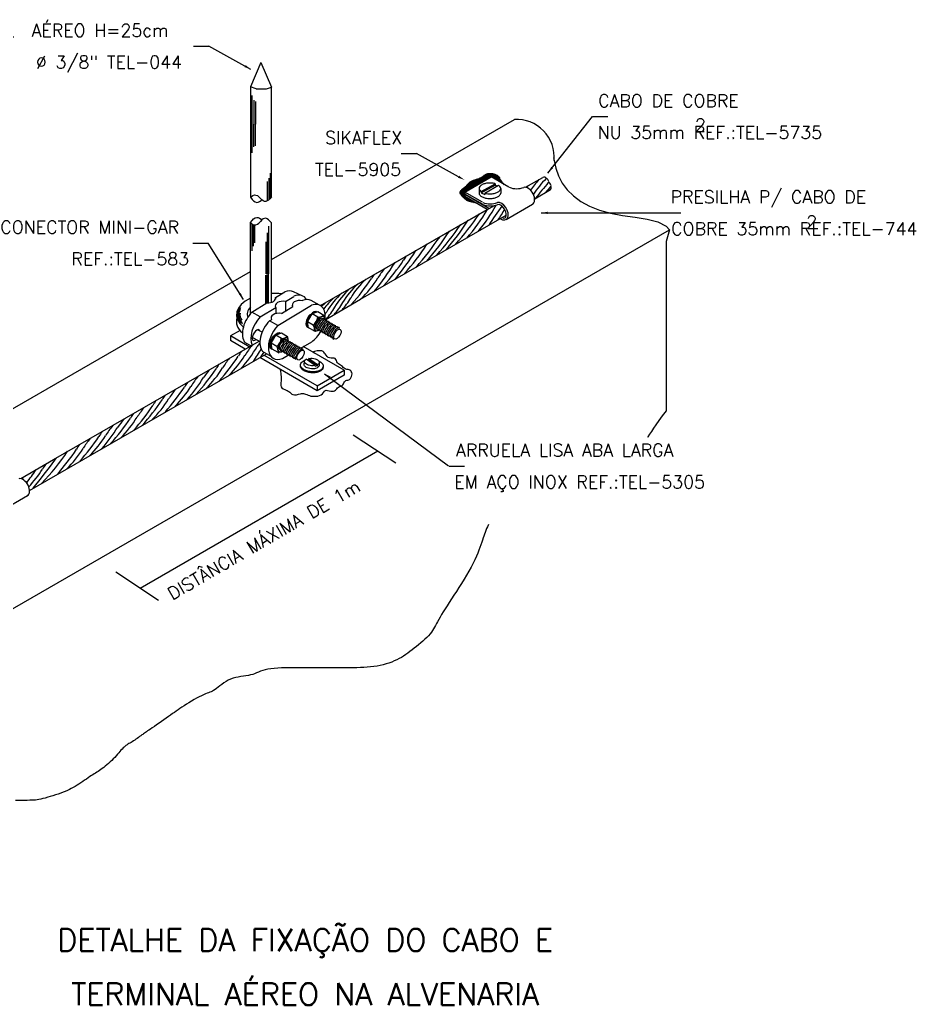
# Model space of a CAD drawing. Header units: millimetres. Extents: x -5924.4 to -5902.9, y -4629.6 to -4614.1.
# Drawn here: x -5917.03 to -5902.92, y -4629.59 to -4614.09 of the extents above; entities that cross this region are included whole.
import ezdxf
from ezdxf.enums import TextEntityAlignment as Align

# ---------------------------------------------------------------- set-up
doc = ezdxf.new("R2010")
doc.units = ezdxf.units.MM
doc.header["$LTSCALE"] = 10
doc.layers.add('Termotécnica', color=7, linetype='Continuous')
doc.styles.add('r140', font='romans.shx')
doc.styles.add('r80', font='romans.shx')

msp = doc.modelspace()

# ---------------------------------------------------------------- hatches: boundary and pattern name
at = {"layer": 'Termotécnica'}
h = msp.add_hatch(dxfattribs=at)
h.set_pattern_fill('ANSI31', color=1, scale=0.05, style=0)
h.set_pattern_definition([(45, (-5988.582503, -4606.3248326), (-0.0044194174, 0.0044194174), [])])
h.paths.add_polyline_path([(-5909.415, -4616.675), (-5909.424, -4616.665), (-5909.44, -4616.647), (-5909.452, -4616.631), (-5909.461, -4616.617), (-5909.468, -4616.605), (-5909.472, -4616.595), (-5909.476, -4616.587), (-5909.479, -4616.579), (-5909.481, -4616.573), (-5909.485, -4616.567), (-5909.488, -4616.562), (-5909.492, -4616.558), (-5909.496, -4616.553), (-5909.5, -4616.55), (-5909.505, -4616.546), (-5909.51, -4616.543), (-5909.516, -4616.539), (-5909.523, -4616.536), (-5909.529, -4616.533), (-5909.536, -4616.529), (-5909.544, -4616.526), (-5909.551, -4616.523), (-5909.559, -4616.521), (-5909.567, -4616.518), (-5909.574, -4616.516), (-5909.582, -4616.514), (-5909.589, -4616.512), (-5909.597, -4616.511), (-5909.605, -4616.51), (-5909.613, -4616.509), (-5909.62, -4616.509), (-5909.628, -4616.509), (-5909.637, -4616.509), (-5909.645, -4616.51), (-5909.653, -4616.511), (-5909.662, -4616.513), (-5909.67, -4616.515), (-5909.679, -4616.518), (-5909.687, -4616.521), (-5909.695, -4616.525), (-5909.704, -4616.529), (-5909.712, -4616.534), (-5909.72, -4616.54), (-5909.728, -4616.545), (-5909.736, -4616.551), (-5909.743, -4616.557), (-5909.751, -4616.562), (-5909.759, -4616.568), (-5909.766, -4616.572), (-5909.774, -4616.577), (-5909.782, -4616.581), (-5909.79, -4616.585), (-5909.799, -4616.588), (-5909.807, -4616.592), (-5909.817, -4616.595), (-5909.827, -4616.598), (-5909.838, -4616.602), (-5909.85, -4616.605), (-5909.862, -4616.609), (-5909.874, -4616.613), (-5909.886, -4616.617), (-5909.898, -4616.622), (-5909.909, -4616.627), (-5909.92, -4616.632), (-5909.929, -4616.637), (-5909.939, -4616.643), (-5909.947, -4616.649), (-5909.954, -4616.655), (-5909.961, -4616.661), (-5909.967, -4616.667), (-5909.973, -4616.673), (-5909.978, -4616.679), (-5909.982, -4616.684), (-5909.986, -4616.689), (-5909.991, -4616.694), (-5909.995, -4616.699), (-5910, -4616.704), (-5910.005, -4616.71), (-5910.012, -4616.716), (-5910.019, -4616.722), (-5910.029, -4616.729), (-5910.039, -4616.737), (-5910.049, -4616.745), (-5910.06, -4616.753), (-5910.07, -4616.762), (-5910.079, -4616.771), (-5910.087, -4616.78), (-5910.093, -4616.789), (-5910.097, -4616.798), (-5910.098, -4616.807), (-5910.098, -4616.816), (-5910.096, -4616.824), (-5910.092, -4616.833), (-5910.087, -4616.842), (-5910.081, -4616.85), (-5910.074, -4616.859), (-5910.067, -4616.867), (-5910.059, -4616.875), (-5910.051, -4616.883), (-5910.042, -4616.891), (-5910.033, -4616.899), (-5910.025, -4616.907), (-5910.017, -4616.914), (-5910.008, -4616.921), (-5910.001, -4616.927), (-5909.992, -4616.933), (-5909.98, -4616.94), (-5909.964, -4616.946), (-5909.943, -4616.953), (-5909.915, -4616.961), (-5909.878, -4616.969), (-5909.847, -4616.975), (-5910.025, -4616.873), (-5910.025, -4616.841), (-5910.019, -4616.837), (-5910.025, -4616.834), (-5910.025, -4616.802), (-5909.61, -4616.563)])

# ---------------------------------------------------------------- linework, layer by layer
at = {"layer": 'Termotécnica', "color": 2}
for p, q in [((-5914.294, -4614.508), (-5914.051, -4614.508)), ((-5913.389, -4614.873), (-5914.051, -4614.508)), ((-5913.231, -4614.767), (-5913.395, -4615.149)), ((-5913.231, -4614.767), (-5913.068, -4615.151)), ((-5913.395, -4615.149), (-5913.395, -4615.147)), ((-5913.308, -4615.181), (-5913.395, -4615.149)), ((-5913.395, -4615.149), (-5913.395, -4616.885)), ((-5913.308, -4615.181), (-5913.144, -4615.181)), ((-5913.144, -4615.181), (-5913.068, -4615.151)), ((-5913.068, -4616.877), (-5913.068, -4615.151)), ((-5913.068, -4617.864), (-5909.245, -4615.66)), ((-5908.717, -4616.504), (-5908.018, -4615.616)), ((-5908.018, -4615.616), (-5907.775, -4615.616)), ((-5911.028, -4616.197), (-5910.785, -4616.197)), ((-5910.123, -4616.561), (-5910.785, -4616.197)), ((-5910.025, -4616.802), (-5909.61, -4616.563)), ((-5909.333, -4616.723), (-5909.61, -4616.563)), ((-5909.068, -4616.728), (-5908.796, -4616.571)), ((-5909.799, -4616.746), (-5909.799, -4616.818)), ((-5909.765, -4616.796), (-5909.548, -4616.671)), ((-5909.765, -4616.817), (-5909.548, -4616.692)), ((-5909.711, -4616.82), (-5909.495, -4616.695)), ((-5909.548, -4616.671), (-5909.548, -4616.692)), ((-5909.548, -4616.692), (-5909.515, -4616.707)), ((-5909.46, -4616.746), (-5909.46, -4616.818)), ((-5910.025, -4616.802), (-5910.025, -4616.834)), ((-5909.748, -4616.962), (-5910.025, -4616.802)), ((-5909.748, -4616.994), (-5910.025, -4616.834)), ((-5910.025, -4616.841), (-5910.019, -4616.837)), ((-5910.025, -4616.841), (-5910.025, -4616.873)), ((-5909.644, -4617.06), (-5910.025, -4616.841)), ((-5909.672, -4617.076), (-5910.025, -4616.873)), ((-5909.765, -4616.796), (-5909.765, -4616.817)), ((-5909.765, -4616.817), (-5909.711, -4616.841)), ((-5909.711, -4616.82), (-5909.711, -4616.841)), ((-5908.925, -4616.908), (-5908.674, -4616.763)), ((-5912.297, -4618.589), (-5909.57, -4617.017)), ((-5909.375, -4617.235), (-5908.96, -4616.995)), ((-5912.297, -4618.589), (-5909.672, -4617.076)), ((-5911.663, -4618.489), (-5909.372, -4617.166)), ((-5908.824, -4617.129), (-5906.871, -4617.129)), ((-5906.871, -4617.129), (-5906.628, -4617.129)), ((-5913.395, -4618.712), (-5913.395, -4617.282)), ((-5913.068, -4618.537), (-5913.068, -4617.288)), ((-5918.036, -4623.871), (-5906.805, -4617.396)), ((-5914.305, -4617.604), (-5914.061, -4617.604)), ((-5913.508, -4618.49), (-5914.061, -4617.604)), ((-5906.854, -4617.577), (-5906.854, -4620.241)), ((-5917.666, -4620.515), (-5913.395, -4618.053)), ((-5912.22, -4618.81), (-5911.663, -4618.489)), ((-5912.499, -4618.843), (-5912.427, -4618.719)), ((-5912.46, -4618.727), (-5912.448, -4618.734)), ((-5912.449, -4618.729), (-5912.44, -4618.742)), ((-5912.449, -4618.729), (-5912.437, -4618.736)), ((-5912.448, -4618.734), (-5912.442, -4618.744)), ((-5912.337, -4618.687), (-5912.427, -4618.719)), ((-5912.339, -4618.77), (-5912.427, -4618.719)), ((-5912.242, -4618.742), (-5912.337, -4618.687)), ((-5912.224, -4618.81), (-5912.235, -4618.752)), ((-5912.411, -4618.894), (-5912.499, -4618.843)), ((-5912.481, -4618.937), (-5912.499, -4618.843)), ((-5912.266, -4618.787), (-5912.269, -4618.806)), ((-5912.266, -4618.787), (-5912.269, -4618.806)), ((-5912.242, -4618.799), (-5912.245, -4618.82)), ((-5912.218, -4618.812), (-5912.221, -4618.834)), ((-5912.195, -4618.826), (-5912.197, -4618.845)), ((-5912.169, -4618.84), (-5912.172, -4618.86)), ((-5912.146, -4618.854), (-5912.149, -4618.873)), ((-5912.122, -4618.868), (-5912.125, -4618.887)), ((-5912.099, -4618.882), (-5912.101, -4618.901)), ((-5912.076, -4618.895), (-5912.078, -4618.915)), ((-5912.052, -4618.909), (-5912.055, -4618.928)), ((-5912.028, -4618.922), (-5912.031, -4618.941)), ((-5913.557, -4618.982), (-5913.713, -4619.063)), ((-5913.713, -4619.063), (-5913.713, -4619.139)), ((-5913.415, -4619.235), (-5913.713, -4619.063)), ((-5913.212, -4619.007), (-5913.284, -4618.97)), ((-5913.072, -4619.179), (-5913, -4619.054)), ((-5913.033, -4619.063), (-5913.021, -4619.07)), ((-5913.022, -4619.065), (-5913.013, -4619.077)), ((-5913.022, -4619.065), (-5913.01, -4619.071)), ((-5913.021, -4619.07), (-5913.014, -4619.08)), ((-5912.91, -4619.023), (-5913, -4619.054)), ((-5912.911, -4619.105), (-5913, -4619.054)), ((-5912.815, -4619.078), (-5912.91, -4619.023)), ((-5912.386, -4618.992), (-5912.481, -4618.937)), ((-5912.311, -4618.971), (-5912.374, -4618.993)), ((-5912.367, -4618.939), (-5912.356, -4618.933)), ((-5912.367, -4618.939), (-5912.356, -4618.933)), ((-5912.354, -4618.959), (-5912.333, -4618.947)), ((-5912.33, -4618.973), (-5912.309, -4618.961)), ((-5912.307, -4618.986), (-5912.285, -4618.974)), ((-5912.281, -4619.001), (-5912.26, -4618.989)), ((-5912.258, -4619.015), (-5912.237, -4619.002)), ((-5912.234, -4619.028), (-5912.213, -4619.016)), ((-5912.211, -4619.042), (-5912.189, -4619.03)), ((-5912.187, -4619.056), (-5912.166, -4619.044)), ((-5912.164, -4619.069), (-5912.143, -4619.057)), ((-5912.14, -4619.082), (-5912.119, -4619.07)), ((-5912.002, -4618.934), (-5912.005, -4618.959)), ((-5916.493, -4621.01), (-5913.261, -4619.145)), ((-5913.481, -4619.273), (-5913.713, -4619.139)), ((-5913.398, -4619.225), (-5913.261, -4619.145)), ((-5913.247, -4619.152), (-5913.368, -4619.089)), ((-5912.984, -4619.23), (-5913.072, -4619.179)), ((-5913.054, -4619.272), (-5913.072, -4619.179)), ((-5912.839, -4619.122), (-5912.842, -4619.142)), ((-5912.815, -4619.134), (-5912.818, -4619.155)), ((-5912.797, -4619.145), (-5912.808, -4619.087)), ((-5912.791, -4619.148), (-5912.794, -4619.169)), ((-5912.768, -4619.161), (-5912.77, -4619.181)), ((-5912.742, -4619.176), (-5912.745, -4619.195)), ((-5912.719, -4619.19), (-5912.722, -4619.209)), ((-5912.695, -4619.203), (-5912.698, -4619.223)), ((-5912.672, -4619.217), (-5912.674, -4619.237)), ((-5912.648, -4619.231), (-5912.651, -4619.25)), ((-5911.922, -4619.605), (-5912.566, -4619.233)), ((-5912.116, -4619.095), (-5912.094, -4619.083)), ((-5912.095, -4619.114), (-5912.08, -4619.104)), ((-5916.871, -4621.496), (-5913.145, -4619.345)), ((-5912.348, -4619.851), (-5913.185, -4619.368)), ((-5912.959, -4619.327), (-5913.054, -4619.272)), ((-5912.884, -4619.306), (-5912.947, -4619.328)), ((-5912.94, -4619.274), (-5912.929, -4619.269)), ((-5912.927, -4619.294), (-5912.906, -4619.282)), ((-5912.903, -4619.308), (-5912.882, -4619.296)), ((-5912.879, -4619.322), (-5912.858, -4619.31)), ((-5912.854, -4619.336), (-5912.833, -4619.324)), ((-5912.831, -4619.35), (-5912.81, -4619.338)), ((-5912.807, -4619.364), (-5912.786, -4619.352)), ((-5912.783, -4619.378), (-5912.762, -4619.365)), ((-5912.76, -4619.391), (-5912.739, -4619.379)), ((-5912.625, -4619.244), (-5912.628, -4619.264)), ((-5912.601, -4619.257), (-5912.604, -4619.277)), ((-5912.575, -4619.271), (-5912.578, -4619.291)), ((-5912.348, -4619.927), (-5913.251, -4619.406)), ((-5912.737, -4619.405), (-5912.716, -4619.392)), ((-5912.713, -4619.418), (-5912.692, -4619.406)), ((-5912.687, -4619.432), (-5912.666, -4619.419)), ((-5912.55, -4619.515), (-5912.546, -4619.465)), ((-5912.378, -4619.531), (-5912.52, -4619.432)), ((-5912.483, -4619.434), (-5912.505, -4619.442)), ((-5912.341, -4619.532), (-5912.483, -4619.434)), ((-5912.34, -4619.517), (-5912.482, -4619.419)), ((-5912.38, -4619.53), (-5912.381, -4619.54)), ((-5912.378, -4619.531), (-5912.379, -4619.545)), ((-5912.341, -4619.532), (-5912.379, -4619.545)), ((-5912.34, -4619.517), (-5912.341, -4619.532)), ((-5912.314, -4619.485), (-5912.318, -4619.534)), ((-5912.348, -4619.851), (-5911.922, -4619.605)), ((-5911.922, -4619.681), (-5912.348, -4619.927)), ((-5912.23, -4619.66), (-5910.28, -4621.108)), ((-5911.922, -4619.605), (-5911.922, -4619.681)), ((-5912.348, -4619.851), (-5912.348, -4619.927)), ((-5917.012, -4621.309), (-5916.493, -4621.01)), ((-5910.273, -4621.112), (-5910.03, -4621.112)), ((-5917.32, -4621.817), (-5916.906, -4621.577))]:
    msp.add_line(p, q, dxfattribs=at)
at = {"layer": 'Termotécnica', "color": 1}
for p, q in [((-5913.37, -4615.733), (-5913.37, -4615.282)), ((-5913.344, -4615.355), (-5913.344, -4615.734)), ((-5913.318, -4615.377), (-5913.318, -4615.734)), ((-5913.37, -4616.184), (-5913.37, -4615.733)), ((-5913.344, -4616.09), (-5913.344, -4615.734)), ((-5913.318, -4616.075), (-5913.318, -4615.734)), ((-5913.107, -4616.583), (-5913.107, -4616.915)), ((-5913.086, -4616.507), (-5913.086, -4616.893)), ((-5913.129, -4616.932), (-5913.129, -4616.636)), ((-5913.371, -4617.729), (-5913.371, -4617.301)), ((-5913.351, -4617.652), (-5913.351, -4617.312)), ((-5913.331, -4617.318), (-5913.331, -4617.599)), ((-5913.113, -4617.341), (-5913.113, -4618.091)), ((-5913.133, -4617.446), (-5913.133, -4618.091)), ((-5913.154, -4617.586), (-5913.154, -4618.091)), ((-5913.154, -4618.555), (-5913.154, -4618.111)), ((-5913.133, -4618.545), (-5913.133, -4618.101)), ((-5913.113, -4618.545), (-5913.113, -4618.091)), ((-5912.925, -4619.602), (-5912.925, -4619.594)), ((-5911.779, -4620.618), (-5911.107, -4621.063)), ((-5915.13, -4623.032), (-5911.392, -4620.874)), ((-5915.516, -4622.776), (-5914.844, -4623.221))]:
    msp.add_line(p, q, dxfattribs=at)
at = {"layer": 'Termotécnica', "color": 3}
for p, q in [((-5913.005, -4618.462), (-5912.858, -4618.372)), ((-5912.845, -4618.523), (-5912.714, -4618.443)), ((-5912.584, -4618.434), (-5912.721, -4618.369)), ((-5913.374, -4618.69), (-5913.137, -4618.545)), ((-5913.243, -4618.766), (-5912.997, -4618.616)), ((-5913.005, -4618.462), (-5913.005, -4618.487)), ((-5912.997, -4618.616), (-5912.997, -4618.715)), ((-5912.964, -4618.903), (-5912.435, -4618.58)), ((-5912.91, -4618.712), (-5912.732, -4618.603)), ((-5912.845, -4618.522), (-5912.845, -4618.673)), ((-5912.311, -4618.581), (-5912.441, -4618.506)), ((-5913.243, -4618.766), (-5913.374, -4618.69)), ((-5913.097, -4618.826), (-5913.063, -4618.806)), ((-5912.964, -4618.903), (-5913.097, -4618.826)), ((-5912.22, -4618.832), (-5912.221, -4618.829)), ((-5913.393, -4619.222), (-5913.483, -4619.17)), ((-5912.793, -4619.168), (-5912.793, -4619.164)), ((-5912.606, -4619.255), (-5912.431, -4619.156)), ((-5913.071, -4619.387), (-5913.205, -4619.311)), ((-5912.894, -4619.421), (-5912.787, -4619.359))]:
    msp.add_line(p, q, dxfattribs=at)
at = {"layer": 'Termotécnica', "color": 2}
for points in [[(-5908.627, -4616.265), (-5908.62, -4616.306), (-5908.594, -4616.429), (-5908.552, -4616.547), (-5908.492, -4616.66), (-5908.412, -4616.766), (-5908.314, -4616.862), (-5908.197, -4616.949), (-5908.061, -4617.024), (-5907.906, -4617.086), (-5907.732, -4617.135), (-5907.542, -4617.169), (-5907.345, -4617.198), (-5907.157, -4617.229), (-5906.989, -4617.273), (-5906.856, -4617.339), (-5906.805, -4617.396)], [(-5913.395, -4616.885), (-5913.381, -4616.871), (-5913.357, -4616.855), (-5913.333, -4616.848), (-5913.31, -4616.849), (-5913.286, -4616.858), (-5913.263, -4616.876), (-5913.24, -4616.902)], [(-5913.395, -4616.885), (-5913.371, -4616.917), (-5913.347, -4616.941), (-5913.323, -4616.956), (-5913.299, -4616.964), (-5913.275, -4616.963), (-5913.252, -4616.953), (-5913.229, -4616.935), (-5913.219, -4616.925)], [(-5913.068, -4616.877), (-5913.09, -4616.907), (-5913.112, -4616.929), (-5913.133, -4616.943), (-5913.155, -4616.95), (-5913.176, -4616.95), (-5913.198, -4616.941), (-5913.219, -4616.926), (-5913.24, -4616.902)], [(-5913.395, -4617.281), (-5913.37, -4617.249), (-5913.347, -4617.225), (-5913.323, -4617.209), (-5913.299, -4617.202), (-5913.275, -4617.203), (-5913.252, -4617.213), (-5913.229, -4617.23), (-5913.219, -4617.241)], [(-5913.068, -4617.288), (-5913.09, -4617.259), (-5913.112, -4617.237), (-5913.133, -4617.222), (-5913.155, -4617.215), (-5913.176, -4617.216), (-5913.198, -4617.224), (-5913.219, -4617.24), (-5913.24, -4617.263)], [(-5913.395, -4617.281), (-5913.381, -4617.295), (-5913.357, -4617.31), (-5913.333, -4617.318), (-5913.31, -4617.317), (-5913.286, -4617.307), (-5913.263, -4617.29), (-5913.24, -4617.263)], [(-5906.805, -4617.396), (-5906.805, -4617.396), (-5906.854, -4617.582)], [(-5906.854, -4620.241), (-5906.919, -4620.324), (-5906.973, -4620.397), (-5907.019, -4620.461), (-5907.057, -4620.517), (-5907.089, -4620.566), (-5907.117, -4620.611), (-5907.144, -4620.651), (-5907.151, -4620.661)], [(-5909.653, -4622.033), (-5909.653, -4622.033), (-5909.667, -4622.066), (-5909.681, -4622.096), (-5909.693, -4622.126), (-5909.704, -4622.154), (-5909.715, -4622.182), (-5909.725, -4622.212), (-5909.736, -4622.242), (-5909.747, -4622.275), (-5909.759, -4622.31), (-5909.772, -4622.349), (-5909.786, -4622.39), (-5909.802, -4622.434), (-5909.821, -4622.481), (-5909.842, -4622.531), (-5909.866, -4622.585), (-5909.894, -4622.641), (-5909.926, -4622.701), (-5909.961, -4622.763), (-5909.998, -4622.826), (-5910.037, -4622.891), (-5910.077, -4622.956), (-5910.117, -4623.02), (-5910.157, -4623.083), (-5910.196, -4623.143), (-5910.234, -4623.202), (-5910.269, -4623.257), (-5910.303, -4623.309), (-5910.334, -4623.358), (-5910.363, -4623.405), (-5910.389, -4623.448), (-5910.413, -4623.488), (-5910.434, -4623.525), (-5910.453, -4623.559), (-5910.469, -4623.59), (-5910.485, -4623.619), (-5910.499, -4623.647), (-5910.515, -4623.673), (-5910.531, -4623.699), (-5910.549, -4623.725), (-5910.57, -4623.751), (-5910.595, -4623.779), (-5910.622, -4623.807), (-5910.652, -4623.836), (-5910.684, -4623.865), (-5910.717, -4623.894), (-5910.751, -4623.922), (-5910.785, -4623.951), (-5910.82, -4623.978), (-5910.853, -4624.004), (-5910.887, -4624.03), (-5910.92, -4624.054), (-5910.953, -4624.077), (-5910.987, -4624.099), (-5911.022, -4624.12), (-5911.058, -4624.14), (-5911.095, -4624.159), (-5911.134, -4624.177), (-5911.175, -4624.194), (-5911.218, -4624.209), (-5911.262, -4624.224), (-5911.308, -4624.236), (-5911.355, -4624.247), (-5911.404, -4624.257), (-5911.454, -4624.265), (-5911.506, -4624.271), (-5911.558, -4624.276), (-5911.612, -4624.279), (-5911.667, -4624.282), (-5911.722, -4624.283), (-5911.777, -4624.284), (-5911.833, -4624.284), (-5911.888, -4624.284), (-5911.943, -4624.284), (-5911.998, -4624.284), (-5912.052, -4624.284), (-5912.104, -4624.284), (-5912.156, -4624.284), (-5912.207, -4624.284), (-5912.256, -4624.284), (-5912.304, -4624.284), (-5912.35, -4624.284), (-5912.394, -4624.284), (-5912.439, -4624.284), (-5912.484, -4624.284), (-5912.529, -4624.284), (-5912.576, -4624.284), (-5912.625, -4624.284), (-5912.678, -4624.284), (-5912.733, -4624.284), (-5912.791, -4624.284), (-5912.85, -4624.285), (-5912.909, -4624.287), (-5912.967, -4624.289), (-5913.023, -4624.294), (-5913.075, -4624.299), (-5913.123, -4624.307), (-5913.166, -4624.316), (-5913.204, -4624.327), (-5913.238, -4624.339), (-5913.27, -4624.352), (-5913.301, -4624.365), (-5913.331, -4624.377), (-5913.362, -4624.388), (-5913.395, -4624.397), (-5913.43, -4624.405), (-5913.468, -4624.411), (-5913.507, -4624.417), (-5913.548, -4624.422), (-5913.588, -4624.429), (-5913.629, -4624.437), (-5913.669, -4624.448), (-5913.709, -4624.461), (-5913.746, -4624.479), (-5913.781, -4624.499), (-5913.815, -4624.521), (-5913.847, -4624.545), (-5913.877, -4624.568), (-5913.904, -4624.59), (-5913.93, -4624.61), (-5913.954, -4624.628), (-5913.976, -4624.641), (-5913.996, -4624.652), (-5914.016, -4624.661), (-5914.036, -4624.669), (-5914.057, -4624.676), (-5914.08, -4624.684), (-5914.106, -4624.694), (-5914.135, -4624.707), (-5914.168, -4624.723), (-5914.205, -4624.742), (-5914.244, -4624.763), (-5914.284, -4624.785), (-5914.325, -4624.809), (-5914.365, -4624.833), (-5914.404, -4624.857), (-5914.441, -4624.881), (-5914.475, -4624.903), (-5914.507, -4624.924), (-5914.536, -4624.944), (-5914.565, -4624.964), (-5914.594, -4624.985), (-5914.623, -4625.005), (-5914.654, -4625.027), (-5914.687, -4625.051), (-5914.722, -4625.075), (-5914.759, -4625.101), (-5914.797, -4625.128), (-5914.835, -4625.154), (-5914.873, -4625.18), (-5914.908, -4625.205), (-5914.941, -4625.227), (-5914.97, -4625.247), (-5914.995, -4625.264), (-5915.016, -4625.278), (-5915.033, -4625.29), (-5915.049, -4625.301), (-5915.063, -4625.311), (-5915.077, -4625.321), (-5915.091, -4625.331), (-5915.106, -4625.341), (-5915.122, -4625.353), (-5915.14, -4625.366), (-5915.159, -4625.38), (-5915.178, -4625.394), (-5915.198, -4625.408), (-5915.218, -4625.422), (-5915.238, -4625.435), (-5915.257, -4625.447), (-5915.275, -4625.458), (-5915.292, -4625.468), (-5915.308, -4625.477), (-5915.324, -4625.486), (-5915.339, -4625.495), (-5915.355, -4625.506), (-5915.37, -4625.517), (-5915.385, -4625.53), (-5915.401, -4625.545), (-5915.417, -4625.562), (-5915.434, -4625.581), (-5915.452, -4625.601), (-5915.47, -4625.623), (-5915.49, -4625.645), (-5915.511, -4625.669), (-5915.533, -4625.693), (-5915.556, -4625.717), (-5915.58, -4625.741), (-5915.605, -4625.765), (-5915.631, -4625.788), (-5915.656, -4625.811), (-5915.681, -4625.832), (-5915.706, -4625.852), (-5915.729, -4625.87), (-5915.751, -4625.886), (-5915.772, -4625.9), (-5915.792, -4625.914), (-5915.812, -4625.926), (-5915.833, -4625.939), (-5915.854, -4625.951), (-5915.876, -4625.965), (-5915.899, -4625.98), (-5915.924, -4625.996), (-5915.95, -4626.014), (-5915.978, -4626.033), (-5916.006, -4626.052), (-5916.036, -4626.072), (-5916.066, -4626.092), (-5916.096, -4626.112), (-5916.125, -4626.131), (-5916.155, -4626.149), (-5916.185, -4626.166), (-5916.215, -4626.182), (-5916.245, -4626.197), (-5916.277, -4626.212), (-5916.31, -4626.227), (-5916.345, -4626.241), (-5916.382, -4626.255), (-5916.422, -4626.269), (-5916.463, -4626.283), (-5916.504, -4626.297), (-5916.546, -4626.31), (-5916.587, -4626.321), (-5916.626, -4626.332), (-5916.663, -4626.342), (-5916.696, -4626.35), (-5916.725, -4626.356), (-5916.752, -4626.361), (-5916.778, -4626.364), (-5916.805, -4626.366), (-5916.835, -4626.368), (-5916.87, -4626.368), (-5916.911, -4626.369), (-5916.96, -4626.369), (-5917.019, -4626.369), (-5917.093, -4626.371)]]:
    msp.add_lwpolyline(points, dxfattribs=at)
at = {"layer": 'Termotécnica', "color": 1}
msp.add_lwpolyline([(-5909.832, -4616.978), (-5909.878, -4616.969), (-5909.915, -4616.961), (-5909.943, -4616.953), (-5909.964, -4616.946), (-5909.98, -4616.94), (-5909.992, -4616.933), (-5910.001, -4616.927), (-5910.008, -4616.921), (-5910.017, -4616.914), (-5910.025, -4616.907), (-5910.033, -4616.899), (-5910.042, -4616.891), (-5910.051, -4616.883), (-5910.059, -4616.875), (-5910.067, -4616.867), (-5910.074, -4616.859), (-5910.081, -4616.85), (-5910.087, -4616.842), (-5910.092, -4616.833), (-5910.096, -4616.824), (-5910.098, -4616.816), (-5910.098, -4616.807), (-5910.097, -4616.798), (-5910.093, -4616.789), (-5910.087, -4616.78), (-5910.079, -4616.771), (-5910.07, -4616.762), (-5910.06, -4616.753), (-5910.049, -4616.745), (-5910.039, -4616.737), (-5910.029, -4616.729), (-5910.019, -4616.722), (-5910.012, -4616.716), (-5910.005, -4616.71), (-5910, -4616.704), (-5909.995, -4616.699), (-5909.991, -4616.694), (-5909.986, -4616.689), (-5909.982, -4616.684), (-5909.978, -4616.679), (-5909.973, -4616.673), (-5909.967, -4616.667), (-5909.961, -4616.661), (-5909.954, -4616.655), (-5909.947, -4616.649), (-5909.939, -4616.643), (-5909.929, -4616.637), (-5909.92, -4616.632), (-5909.909, -4616.627), (-5909.898, -4616.622), (-5909.886, -4616.617), (-5909.874, -4616.613), (-5909.862, -4616.609), (-5909.85, -4616.605), (-5909.838, -4616.602), (-5909.827, -4616.598), (-5909.817, -4616.595), (-5909.807, -4616.592), (-5909.799, -4616.588), (-5909.79, -4616.585), (-5909.782, -4616.581), (-5909.774, -4616.577), (-5909.766, -4616.572), (-5909.759, -4616.568), (-5909.751, -4616.562), (-5909.743, -4616.557), (-5909.736, -4616.551), (-5909.728, -4616.545), (-5909.72, -4616.54), (-5909.712, -4616.534), (-5909.704, -4616.529), (-5909.695, -4616.525), (-5909.687, -4616.521), (-5909.679, -4616.518), (-5909.67, -4616.515), (-5909.662, -4616.513), (-5909.653, -4616.511), (-5909.645, -4616.51), (-5909.637, -4616.509), (-5909.628, -4616.509), (-5909.62, -4616.509), (-5909.613, -4616.509), (-5909.605, -4616.51), (-5909.597, -4616.511), (-5909.589, -4616.512), (-5909.582, -4616.514), (-5909.574, -4616.516), (-5909.567, -4616.518), (-5909.559, -4616.521), (-5909.551, -4616.523), (-5909.544, -4616.526), (-5909.536, -4616.529), (-5909.529, -4616.533), (-5909.523, -4616.536), (-5909.516, -4616.539), (-5909.51, -4616.543), (-5909.505, -4616.546), (-5909.5, -4616.55), (-5909.496, -4616.553), (-5909.492, -4616.558), (-5909.488, -4616.562), (-5909.485, -4616.567), (-5909.481, -4616.573), (-5909.479, -4616.579), (-5909.476, -4616.587), (-5909.472, -4616.595), (-5909.468, -4616.605), (-5909.461, -4616.617), (-5909.452, -4616.631), (-5909.44, -4616.647), (-5909.424, -4616.665), (-5909.404, -4616.687)], dxfattribs=at)
at = {"layer": 'Termotécnica', "color": 2}
for points in [[(-5909.548, -4616.671, 0.016409), (-5909.561, -4616.668, 0.051099), (-5909.63, -4616.661, 0.051099), (-5909.698, -4616.668, 0.064948), (-5909.749, -4616.686, 0.104203), (-5909.789, -4616.717, 0.174705), (-5909.799, -4616.746, 0.174705), (-5909.789, -4616.774, 0.06738), (-5909.765, -4616.796, 0.064948)], [(-5909.711, -4616.82, 0.016409), (-5909.698, -4616.823, 0.051099), (-5909.63, -4616.83, 0.051099), (-5909.561, -4616.823, 0.064948), (-5909.51, -4616.806, 0.104203), (-5909.471, -4616.774, 0.174705), (-5909.46, -4616.746, 0.174705)], [(-5909.46, -4616.746, 0.174705), (-5909.471, -4616.717, 0.06738), (-5909.495, -4616.695, 0.064948)], [(-5909.799, -4616.818, 0.174705), (-5909.789, -4616.847, 0.104203), (-5909.749, -4616.878, 0.064948), (-5909.698, -4616.896, 0.051099), (-5909.63, -4616.903, 0.051099), (-5909.561, -4616.896, 0.064948), (-5909.51, -4616.878, 0.104203), (-5909.471, -4616.847, 0.174705), (-5909.46, -4616.818, 0.174705)], [(-5912.253, -4619.561, -0.163967), (-5912.267, -4619.594, -0.105865), (-5912.311, -4619.626, -0.069333), (-5912.367, -4619.642, -0.055541), (-5912.44, -4619.644, -0.055541), (-5912.512, -4619.63, -0.069333), (-5912.565, -4619.605, -0.105865), (-5912.603, -4619.566, -0.163967), (-5912.612, -4619.531, -0.163967)], [(-5912.61, -4619.515, -0.163967), (-5912.596, -4619.482, -0.134419), (-5912.538, -4619.445)], [(-5912.324, -4619.459, -0.16143), (-5912.26, -4619.51, -0.163967), (-5912.252, -4619.545, -0.163967), (-5912.266, -4619.578, -0.105865), (-5912.31, -4619.61, -0.069333), (-5912.366, -4619.626, -0.055541), (-5912.439, -4619.628, -0.055541), (-5912.511, -4619.614, -0.069333), (-5912.563, -4619.589, -0.105865), (-5912.602, -4619.55, -0.163967), (-5912.61, -4619.515, -0.163967)], [(-5912.318, -4619.534, -0.174705), (-5912.327, -4619.553, -0.104203), (-5912.355, -4619.572, -0.064948), (-5912.391, -4619.582, -0.051099), (-5912.439, -4619.583, -0.051099), (-5912.485, -4619.574, -0.064948), (-5912.52, -4619.559, -0.104203), (-5912.545, -4619.535, -0.174705), (-5912.55, -4619.515, -0.174705)], [(-5912.378, -4619.531, -0.016409), (-5912.387, -4619.532, -0.051099), (-5912.435, -4619.533, -0.051099), (-5912.481, -4619.524, -0.064948), (-5912.515, -4619.509, -0.104203), (-5912.541, -4619.486, -0.492299), (-5912.52, -4619.432, -0.174705)], [(-5912.482, -4619.419, -0.016409), (-5912.472, -4619.418, -0.051099), (-5912.425, -4619.417, -0.051099), (-5912.379, -4619.426, -0.064948), (-5912.344, -4619.441, -0.104203), (-5912.319, -4619.464, -0.174705), (-5912.314, -4619.485, -0.174705), (-5912.323, -4619.504, -0.06738), (-5912.34, -4619.517, -0.064948)]]:
    msp.add_lwpolyline(points, format="xyb", dxfattribs=at)
for centre, radius, start, end in [((-5909.209, -4616.251), 0.591, 354.6296, 93.4642), ((-5909.208, -4616.441), 0.309, 247.7969, 291.2276), ((-5909.623, -4616.68), 0.309, 247.7969, 291.2276), ((-5909.619, -4616.692), 0.329, 248.5068, 290.335), ((-5912.529, -4618.743), 0.192, 307.9969, 352.0248), ((-5912.327, -4618.659), 0.111, 263.8108, 314.501), ((-5912.25, -4618.755), 0.0144, 10.8846, 60), ((-5912.501, -4618.96), 0.112, 345.5818, 36.1065), ((-5912.9, -4618.994), 0.111, 263.8108, 314.501), ((-5912.822, -4619.09), 0.0144, 10.8846, 60), ((-5912.379, -4618.979), 0.0144, 240, 289.1165), ((-5913.102, -4619.078), 0.192, 307.9969, 352.0248), ((-5913.074, -4619.295), 0.112, 345.5818, 36.1065), ((-5912.952, -4619.314), 0.0144, 240, 289.1165)]:
    msp.add_arc(centre, radius, start, end, dxfattribs=at)
at = {"layer": 'Termotécnica', "color": 1}
for centre, radius, start, end in [((-5907.483, -4617.823), 1.764, 135.7107, 146.0062), ((-5907.64, -4617.788), 1.764, 142.2557, 143.1407), ((-5907.548, -4617.788), 1.764, 137.9394, 144.826), ((-5905.241, -4619.684), 4.606, 138.87, 142.7968), ((-5905.388, -4619.456), 4.492, 140.66, 140.7018), ((-5905.201, -4619.741), 4.606, 138.87, 140.4608), ((-5910.743, -4615.025), 2.674, 318.2297, 318.2782), ((-5911.773, -4615.776), 2.558, 319.8976, 331.2192), ((-5905.847, -4619.72), 4.492, 143.1028, 147.7868), ((-5914.387, -4613.942), 5.599, 318.8206, 325.0904), ((-5911.989, -4615.745), 2.674, 318.2297, 330.1429), ((-5905.707, -4619.638), 4.492, 145.1957, 147.7868), ((-5914.679, -4614.111), 5.599, 318.8206, 325.0904), ((-5912.852, -4615.434), 3.403, 317.8035, 327.8265), ((-5915.006, -4614.3), 5.599, 318.8206, 325.0904), ((-5913.145, -4615.603), 3.403, 317.8035, 327.8265), ((-5913.495, -4615.8), 3.403, 317.8139, 327.6062), ((-5915.099, -4614.966), 5.112, 321.0925, 327.3544), ((-5909.815, -4618.566), 1.363, 146.3854, 149.3417), ((-5915.426, -4615.154), 5.112, 321.0925, 327.3544), ((-5913.822, -4615.989), 3.403, 317.8139, 326.4265), ((-5910.322, -4618.859), 1.363, 146.3854, 149.3417), ((-5909.537, -4619.342), 2.204, 142.8074, 147.3042), ((-5910.91, -4619.142), 1.198, 131.7806, 149.8631), ((-5910.784, -4619.07), 1.198, 131.7806, 149.8631), ((-5914.33, -4616.282), 3.403, 317.8139, 326.4265), ((-5912.902, -4617.215), 1.777, 314.2037, 328.2103), ((-5911.161, -4619.287), 1.198, 131.7806, 149.8631), ((-5911.036, -4619.215), 1.198, 131.7806, 149.8631), ((-5911.412, -4619.432), 1.198, 131.7806, 136.2743), ((-5911.287, -4619.36), 1.198, 131.7806, 143.2993), ((-5913.083, -4618.032), 1.167, 318.6689, 330.1267), ((-5912.957, -4617.96), 1.167, 318.6689, 330.1267), ((-5912.832, -4617.887), 1.167, 318.6689, 330.1267), ((-5913.434, -4618.733), 0.164, 136.5351, 237.755), ((-5913.425, -4618.735), 0.156, 147.6873, 229.4287), ((-5913.427, -4618.732), 0.136, 170.4215, 217.651), ((-5913.209, -4618.105), 1.167, 327.6945, 330.1267), ((-5915.065, -4618.19), 2.058, 317.7416, 329.5565), ((-5911.63, -4620.561), 2.204, 142.1631, 147.3042), ((-5912.927, -4619.47), 0.434, 137.438, 146.8554), ((-5916.423, -4617.501), 3.403, 318.1809, 326.4265), ((-5914.995, -4618.434), 1.777, 315.3669, 328.2103), ((-5912.415, -4620.078), 1.363, 145.5002, 149.3417), ((-5911.337, -4620.613), 2.32, 144.6234, 150.3427), ((-5909.647, -4621.66), 4.245, 146.539, 147.8276), ((-5912.766, -4620.275), 1.363, 145.9372, 149.3417), ((-5911.98, -4620.758), 2.204, 142.4901, 147.3042), ((-5912.479, -4621.05), 2.204, 142.1631, 147.3042), ((-5916.773, -4617.698), 3.403, 317.8139, 326.4265), ((-5912.671, -4620.746), 1.79, 140.1214, 145.1211), ((-5915.346, -4618.631), 1.777, 314.8509, 328.2103), ((-5913.264, -4620.567), 1.363, 145.5002, 149.3417), ((-5915.914, -4618.679), 2.058, 317.7416, 329.5565), ((-5913.615, -4620.764), 1.363, 145.9372, 149.3417), ((-5917.272, -4617.99), 3.403, 318.1809, 326.4265), ((-5912.829, -4621.247), 2.204, 142.4901, 147.3042), ((-5915.844, -4618.923), 1.777, 315.3669, 328.2103), ((-5917.768, -4618.277), 3.403, 318.1809, 326.4265), ((-5917.622, -4618.187), 3.403, 317.8139, 326.4265), ((-5916.195, -4619.12), 1.777, 314.8509, 328.2103), ((-5913.76, -4620.854), 1.363, 145.5002, 149.3417), ((-5914.111, -4621.051), 1.363, 145.9372, 149.3417), ((-5913.325, -4621.534), 2.204, 142.4901, 147.3042), ((-5913.824, -4621.826), 2.204, 142.1631, 147.3042), ((-5918.118, -4618.474), 3.403, 317.8139, 326.4265), ((-5914.016, -4621.522), 1.79, 140.1214, 145.1211), ((-5916.691, -4619.407), 1.777, 314.8509, 328.2103), ((-5914.609, -4621.343), 1.363, 145.5002, 149.3417), ((-5917.259, -4619.455), 2.058, 317.7416, 329.5565), ((-5914.96, -4621.54), 1.363, 145.9372, 149.3417), ((-5918.617, -4618.766), 3.403, 318.1809, 326.4265), ((-5914.174, -4622.023), 2.204, 142.4901, 147.3042), ((-5917.189, -4619.699), 1.777, 315.3669, 328.2103), ((-5919.109, -4618.996), 3.403, 315.5178, 326.4265), ((-5918.967, -4618.963), 3.403, 317.8139, 326.4265), ((-5917.54, -4619.897), 1.777, 314.8509, 328.2103), ((-5927.473, -4612.856), 13.697, 321.0909, 323.4086), ((-5914.814, -4622.349), 2.204, 144.9143, 147.3042), ((-5915.007, -4622.044), 1.79, 143.7307, 145.1211), ((-5919.607, -4619.289), 3.403, 322.2201, 326.4265), ((-5918.18, -4620.222), 1.777, 316.8125, 328.2103), ((-5915.165, -4622.546), 2.204, 145.1745, 146.0428)]:
    msp.add_arc(centre, radius, start, end, dxfattribs=at)
at = {"layer": 'Termotécnica', "color": 2}
for centre, major_axis, ratio, start_param, end_param in [((-5908.773, -4616.608), (-0.0229, 0.0367), 0.840361, 4.66795, 6.283185), ((-5908.728, -4616.623), (-0.0181, 0.0313), 0.509483, 3.143946, 6.283185), ((-5909.035, -4616.865), (-0.075, 0.13), 0.613222, 3.119686, 6.12017), ((-5908.692, -4616.685), (-0.0181, 0.0313), 0.509483, 3.141593, 6.283185), ((-5908.701, -4616.732), (-0.02, 0.0361), 0.886479, 3.141593, 4.783167), ((-5909.45, -4617.104), (-0.075, 0.13), 0.613222, 2.249611, 6.12017), ((-5909.45, -4617.105), (-0.059, 0.102), 0.509483, 2.479183, 6.206799), ((-5913.037, -4618.722), (0.577, 0.014), 0.564445, 1.332797, 1.609291), ((-5913.04, -4618.724), (-0.577, -0.014), 0.564918, 5.364935, 6.891096), ((-5913.023, -4618.719), (0.425, 0.01), 0.564445, 2.623453, 3.336274), ((-5912.434, -4618.807), (-0.069, -0.118), 0.499695, -1.988379, 0.104156), ((-5912.422, -4618.813), (-0.069, -0.118), 0.499695, 4.294745, 6.435996), ((-5912.43, -4618.809), (-0.072, -0.123), 0.440757, 3.023327, 4.28105), ((-5912.418, -4618.816), (-0.072, -0.123), 0.440757, 3.185665, 4.034466), ((-5912.309, -4618.87), (-0.063, -0.108), 0.500279, -3.871922, 0.848217), ((-5913.042, -4618.828), (0.577, 0.014), 0.564445, 2.959952, 3.711341), ((-5912.309, -4618.87), (-0.047, -0.0813), 0.500279, 2.861531, 6.228609), ((-5913.007, -4619.142), (-0.069, -0.118), 0.499695, -1.988379, 0.104156), ((-5912.995, -4619.149), (-0.069, -0.118), 0.499695, 4.294745, 6.435996), ((-5913.002, -4619.145), (-0.072, -0.123), 0.440757, 3.023327, 4.28105), ((-5912.991, -4619.152), (-0.072, -0.123), 0.440757, 3.185665, 4.034466), ((-5912.882, -4619.205), (-0.063, -0.108), 0.500279, -3.871922, 0.848217), ((-5912.882, -4619.205), (-0.047, -0.0813), 0.500279, 2.861531, 6.228609), ((-5916.981, -4621.447), (-0.075, 0.13), 0.613222, 3.119686, 6.12017)]:
    msp.add_ellipse(centre, major_axis=major_axis, ratio=ratio, start_param=start_param, end_param=end_param, dxfattribs=at)
at = {"layer": 'Termotécnica', "color": 3}
for centre, major_axis, ratio, start_param, end_param in [((-5912.885, -4618.678), (0.176, 0.304), 0.605501, 0.050793, 0.654032), ((-5912.739, -4618.747), (0.176, 0.304), 0.605501, 5.951176, 6.947318), ((-5913.125, -4618.475), (-0.122, 0), 0.577432, 1.471972, 3.327416), ((-5912.883, -4618.59), (-0.123, 0), 0.574214, 4.402587, 6.65805), ((-5912.617, -4618.578), (-0.123, 0), 0.574214, 4.402587, 6.65805), ((-5912.606, -4618.816), (0.176, 0.304), 0.605501, 0.050793, 0.654032), ((-5912.475, -4618.891), (0.176, 0.304), 0.605501, 5.312086, 6.887493), ((-5913.272, -4618.901), (0.174, 0.301), 0.605501, 1.180363, 2.787882), ((-5913.14, -4618.977), (0.174, 0.301), 0.605501, 1.18345, 2.728763), ((-5912.949, -4618.779), (-0.123, 0), 0.574214, 4.392401, 6.664633), ((-5912.996, -4619.039), (0.174, 0.301), 0.605501, 1.176199, 2.925575), ((-5912.863, -4619.116), (0.174, 0.301), 0.605501, 1.175884, 3.777677), ((-5913.307, -4619.051), (-0.047, -0.0813), 0.500279, 2.679526, 7.156957), ((-5912.476, -4618.891), (0.176, 0.304), 0.605501, 4.057273, 4.750279), ((-5913.274, -4618.898), (0.174, 0.301), 0.605501, 2.795541, 2.925575)]:
    msp.add_ellipse(centre, major_axis=major_axis, ratio=ratio, start_param=start_param, end_param=end_param, dxfattribs=at)
at = {"layer": 'Termotécnica', "color": 1}
for centre, major_axis, ratio, start_param, end_param in [((-5912.322, -4618.864), (-0.056, -0.0809), 0.279135, 3.653434, 5.169979), ((-5912.322, -4618.864), (-0.056, -0.0809), 0.279135, 3.653434, 5.169979), ((-5912.298, -4618.879), (-0.0562, -0.0808), 0.281547, 3.158868, 6.283185), ((-5912.274, -4618.892), (-0.0562, -0.0808), 0.281547, 3.158868, 6.283185), ((-5912.25, -4618.906), (-0.0562, -0.0808), 0.281547, 3.158868, 6.283185), ((-5912.225, -4618.92), (-0.0562, -0.0808), 0.281547, 3.158868, 6.283185), ((-5912.202, -4618.934), (-0.0562, -0.0808), 0.281547, 3.158868, 6.283185), ((-5912.178, -4618.948), (-0.0562, -0.0808), 0.281547, 3.158868, 6.283185), ((-5912.154, -4618.961), (-0.0562, -0.0808), 0.281547, 3.158868, 6.283185), ((-5912.131, -4618.975), (-0.0562, -0.0808), 0.281547, 3.158868, 6.283185), ((-5912.108, -4618.988), (-0.0562, -0.0808), 0.281547, 3.158868, 6.283185), ((-5912.084, -4619.001), (-0.0562, -0.0808), 0.281547, 3.158868, 6.283185), ((-5912.058, -4619.015), (-0.0562, -0.0808), 0.281547, 3.158868, 6.283185), ((-5912.041, -4619.036), (0.0541, 0.0782), 0.279135, 1.992205, 3.141593), ((-5912.895, -4619.2), (-0.056, -0.0809), 0.279135, 3.653434, 5.169979), ((-5912.871, -4619.214), (-0.0562, -0.0808), 0.281547, 3.158868, 6.283185), ((-5912.847, -4619.227), (-0.0562, -0.0808), 0.281547, 3.158868, 6.283185), ((-5912.823, -4619.241), (-0.0562, -0.0808), 0.281547, 3.158868, 6.283185), ((-5912.798, -4619.255), (-0.0562, -0.0808), 0.281547, 3.158868, 6.283185), ((-5912.775, -4619.269), (-0.0562, -0.0808), 0.281547, 3.158868, 6.283185), ((-5912.751, -4619.283), (-0.0562, -0.0808), 0.281547, 3.158868, 6.283185), ((-5912.727, -4619.297), (-0.0562, -0.0808), 0.281547, 3.158868, 6.283185), ((-5912.704, -4619.31), (-0.0562, -0.0808), 0.281547, 3.158868, 6.283185), ((-5912.681, -4619.324), (-0.0562, -0.0808), 0.281547, 3.158868, 6.283185), ((-5912.657, -4619.337), (-0.0562, -0.0808), 0.281547, 3.158868, 6.283185), ((-5912.631, -4619.351), (-0.0562, -0.0808), 0.281547, 3.158868, 6.283185)]:
    msp.add_ellipse(centre, major_axis=major_axis, ratio=ratio, start_param=start_param, end_param=end_param, dxfattribs=at)
at = {"layer": 'Termotécnica', "color": 2}
for centre in [(-5912.029, -4619.037), (-5912.608, -4619.368)]:
    msp.add_ellipse(centre, major_axis=(-0.0434, -0.0751), ratio=0.500279, dxfattribs=at)
at = {"layer": 'Termotécnica', "color": 1}
msp.add_spline([(-5912.925, -4619.602), (-5912.916, -4619.702), (-5912.916, -4619.774), (-5912.916, -4619.863), (-5912.833, -4619.918), (-5912.778, -4619.949), (-5912.732, -4619.987), (-5912.611, -4619.975), (-5912.548, -4619.975), (-5912.47, -4620.004), (-5912.367, -4620.013), (-5912.263, -4619.975), (-5912.226, -4619.926), (-5912.131, -4619.932), (-5912.059, -4619.918), (-5912.013, -4619.872), (-5911.941, -4619.834), (-5911.926, -4619.803), (-5911.88, -4619.762), (-5911.849, -4619.757), (-5911.817, -4619.725), (-5911.803, -4619.639), (-5911.846, -4619.598), (-5911.909, -4619.584), (-5911.964, -4619.535), (-5912.027, -4619.489), (-5912.064, -4619.42), (-5912.151, -4619.411), (-5912.22, -4619.348), (-5912.274, -4619.302), (-5912.402, -4619.328), (-5912.396, -4619.331)], degree=3, dxfattribs=at)
at = {"layer": 'Termotécnica', "color": 2}
for points in [[(-5913.472, -4614.806), (-5913.49, -4614.837), (-5913.389, -4614.873)], [(-5908.666, -4616.41), (-5908.638, -4616.431), (-5908.717, -4616.504)], [(-5910.114, -4616.546), (-5910.131, -4616.577), (-5910.03, -4616.612)], [(-5908.719, -4617.148), (-5908.718, -4617.112), (-5908.824, -4617.129)], [(-5913.549, -4618.391), (-5913.579, -4618.409), (-5913.508, -4618.49)], [(-5912.153, -4619.735), (-5912.133, -4619.706), (-5912.23, -4619.66)]]:
    msp.add_solid(points, dxfattribs=at)

# ---------------------------------------------------------------- texts
at = {"layer": 'Termotécnica', "color": 2, "style": 'r80'}
for s, p in [('TERMINAL  AÉREO H=25cm', (-5918.356, -4614.359)), ('%%C 3/8" TEL-044', (-5916.771, -4614.858)), ('CABO DE COBRE', (-5907.926, -4615.467)), ('2', (-5906.403, -4615.848)), ('NU 35mm REF.:TEL-5735', (-5907.934, -4615.965)), ('SIKAFLEX ', (-5912.221, -4616.047)), ('TEL-5905', (-5912.381, -4616.547)), ('PRESILHA P/ CABO DE ', (-5906.787, -4616.979)), ('2', (-5904.651, -4617.373)), ('CONECTOR MINI-GAR', (-5917.332, -4617.454)), ('COBRE 35mm REF.:TEL-744', (-5906.778, -4617.479)), ('REF.:TEL-583', (-5916.213, -4617.953)), ('ARRUELA LISA ABA LARGA ', (-5910.162, -4620.962)), ('EM AÇO INOX REF.:TEL-5305', (-5910.189, -4621.462))]:
    msp.add_text(s, height=0.2, dxfattribs=at).set_placement(p)
msp.add_text('DISTÂNCIA MÁXIMA DE 1m', height=0.2, rotation=30.2354, dxfattribs=at).set_placement((-5914.625, -4623.226))
at = {"layer": 'Termotécnica', "color": 5, "style": 'r140'}
for s, p in [('DETALHE DA FIXAÇÃO DO CABO E', (-5912.536, -4628.845)), ('TERMINAL AÉREO NA ALVENARIA', (-5912.536, -4629.697))]:
    msp.add_text(s, height=0.35, dxfattribs=at).set_placement(p, align=Align.BOTTOM_CENTER)

doc.saveas('drawing.dxf')
